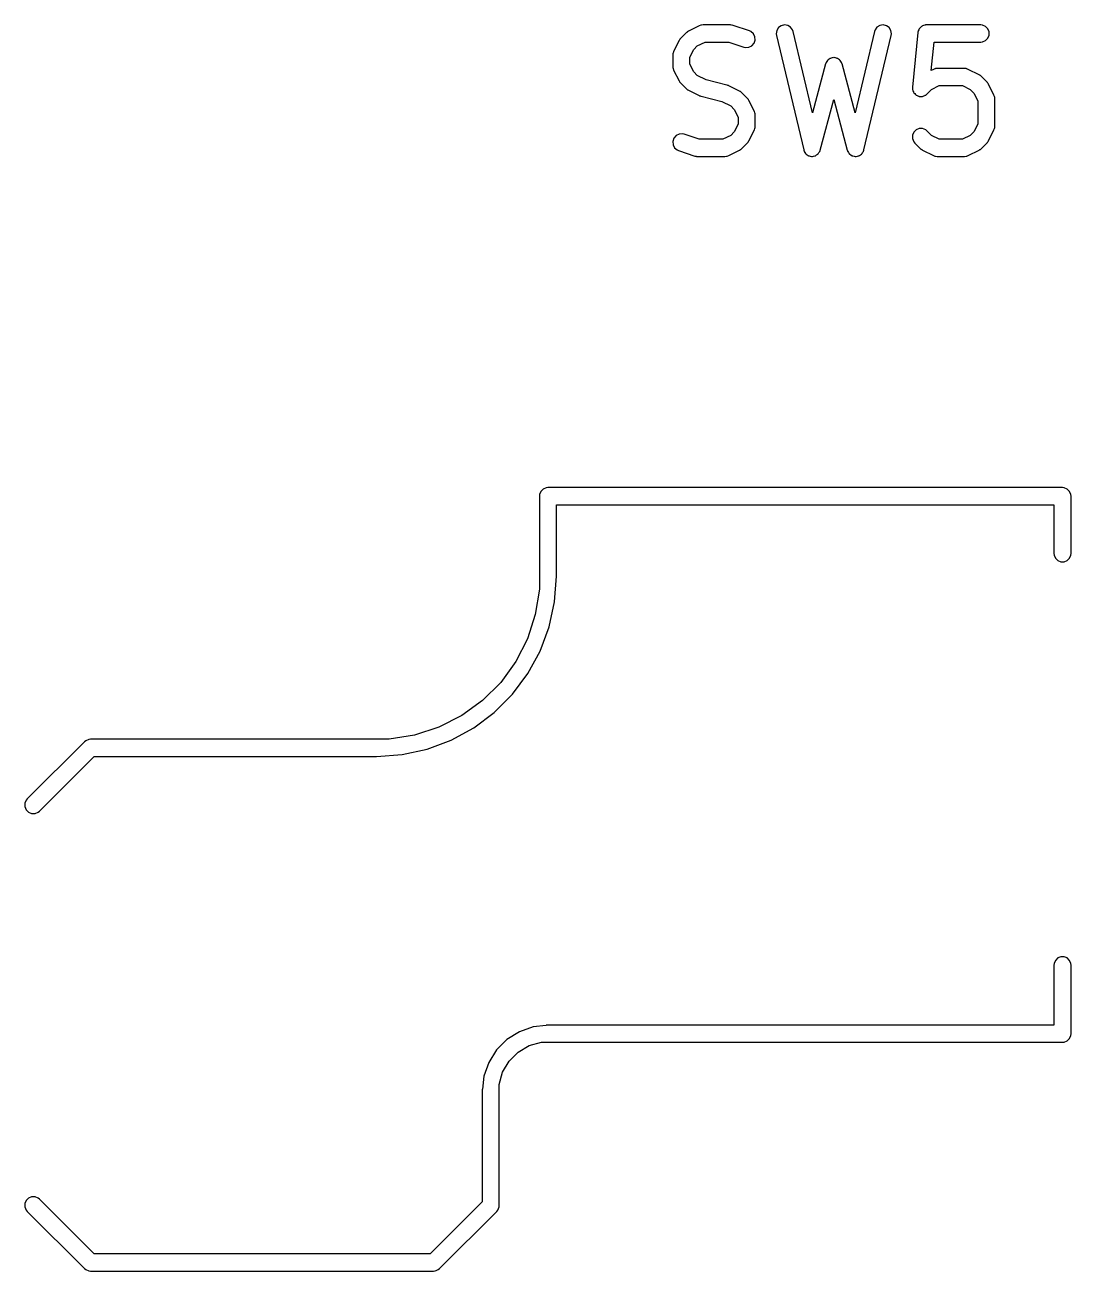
# Model space of a CAD drawing. Extents: x -250.2 to -163.2, y -135.8 to -75.4.
# Drawn here: x -250.24 to -241.09, y -135.78 to -124.88 of the extents above; entities that cross this region are included whole.
import ezdxf

# ---------------------------------------------------------------- set-up
doc = ezdxf.new("R2010")
doc.units = 0
doc.layers.add('BLACK', color=7, linetype='CONTINUOUS')

msp = doc.modelspace()

# ---------------------------------------------------------------- linework, layer by layer
at = {"layer": 'BLACK', "linetype": 'CONTINUOUS'}
for p, q in [((-244.461127, -124.949405), (-244.508746, -124.997024)), ((-244.455377, -124.944686), (-244.461127, -124.949405)), ((-244.454078, -124.943188), (-244.455377, -124.944686)), ((-244.451818, -124.941766), (-244.454078, -124.943188)), ((-244.449762, -124.940078), (-244.451818, -124.941766)), ((-244.447934, -124.93932), (-244.449762, -124.940078)), ((-244.441635, -124.935356), (-244.447934, -124.93932)), ((-244.346397, -124.887737), (-244.441635, -124.935356)), ((-244.332665, -124.882482), (-244.346397, -124.887737)), ((-244.329977, -124.882291), (-244.332665, -124.882482)), ((-244.327488, -124.88126), (-244.329977, -124.882291)), ((-244.312856, -124.879819), (-244.327488, -124.88126)), ((-244.074761, -124.879819), (-244.312856, -124.879819)), ((-244.067354, -124.880548), (-244.074761, -124.879819)), ((-244.06538, -124.880408), (-244.067354, -124.880548)), ((-244.062782, -124.880998), (-244.06538, -124.880408)), ((-244.060129, -124.88126), (-244.062782, -124.880998)), ((-244.058298, -124.882018), (-244.060129, -124.88126)), ((-244.051043, -124.883668), (-244.058298, -124.882018)), ((-243.908187, -124.931287), (-244.051043, -124.883668)), ((-243.894761, -124.937281), (-243.908187, -124.931287)), ((-243.872654, -124.956455), (-243.894761, -124.937281)), ((-243.859568, -124.982628), (-243.872654, -124.956455)), ((-243.668885, -124.928728), (-243.673518, -124.957623)), ((-243.673518, -124.957623), (-243.67153, -124.97219)), ((-243.653549, -124.903806), (-243.668885, -124.928728)), ((-243.629842, -124.886649), (-243.653549, -124.903806)), ((-243.601374, -124.879871), (-243.629842, -124.886649)), ((-243.572479, -124.884504), (-243.601374, -124.879871)), ((-243.547557, -124.89984), (-243.572479, -124.884504)), ((-243.5304, -124.923547), (-243.547557, -124.89984)), ((-243.52561, -124.937447), (-243.5304, -124.923547)), ((-243.356358, -125.648303), (-243.52561, -124.937447)), ((-242.814388, -124.937447), (-242.983639, -125.648303)), ((-242.809598, -124.923547), (-242.814388, -124.937447)), ((-242.792441, -124.89984), (-242.809598, -124.923547)), ((-242.767519, -124.884504), (-242.792441, -124.89984)), ((-242.738624, -124.879871), (-242.767519, -124.884504)), ((-242.710156, -124.886649), (-242.738624, -124.879871)), ((-242.686449, -124.903806), (-242.710156, -124.886649)), ((-242.671113, -124.928728), (-242.686449, -124.903806)), ((-242.66648, -124.957623), (-242.671113, -124.928728)), ((-242.668468, -124.972191), (-242.66648, -124.957623)), ((-242.435103, -124.947356), (-242.482722, -125.423546)), ((-242.434034, -124.942023), (-242.435103, -124.947356)), ((-242.43332, -124.938464), (-242.434034, -124.940187)), ((-242.434034, -124.940187), (-242.434034, -124.942023)), ((-242.432213, -124.93294), (-242.43332, -124.938464)), ((-242.42703, -124.92328), (-242.432213, -124.93294)), ((-242.422835, -124.913151), (-242.42703, -124.92328)), ((-242.420163, -124.910479), (-242.422835, -124.913151)), ((-242.418379, -124.907153), (-242.420163, -124.910479)), ((-242.409896, -124.900212), (-242.418379, -124.907153)), ((-242.402143, -124.892459), (-242.409896, -124.900212)), ((-242.398654, -124.891013), (-242.402143, -124.892459)), ((-242.395731, -124.888622), (-242.398654, -124.891013)), ((-242.385233, -124.885454), (-242.395731, -124.888622)), ((-242.375107, -124.88126), (-242.385233, -124.885454)), ((-242.369501, -124.880707), (-242.375107, -124.88126)), ((-242.367715, -124.880169), (-242.369501, -124.880707)), ((-242.365886, -124.880351), (-242.367715, -124.880169)), ((-242.360475, -124.879819), (-242.365886, -124.880351)), ((-241.884285, -124.879819), (-242.360475, -124.879819)), ((-241.869653, -124.88126), (-241.884285, -124.879819)), ((-241.842617, -124.892459), (-241.869653, -124.88126)), ((-241.821925, -124.913151), (-241.842617, -124.892459)), ((-241.810726, -124.940187), (-241.821925, -124.913151)), ((-241.810726, -124.969451), (-241.810726, -124.940187)), ((-244.522795, -125.016516), (-244.570414, -125.111754)), ((-244.51883, -125.010216), (-244.522795, -125.016516)), ((-244.518073, -125.008389), (-244.51883, -125.010216)), ((-244.516384, -125.006332), (-244.518073, -125.008389)), ((-244.514963, -125.004073), (-244.516384, -125.006332)), ((-244.513464, -125.002773), (-244.514963, -125.004073)), ((-244.508746, -124.997024), (-244.513464, -125.002773)), ((-244.394074, -125.094484), (-244.363667, -125.064077)), ((-244.363667, -125.064077), (-244.295151, -125.029819)), ((-244.295151, -125.029819), (-244.086931, -125.029819)), ((-244.086931, -125.029819), (-243.955621, -125.073589)), ((-243.955621, -125.073589), (-243.941284, -125.076849)), ((-243.941284, -125.076849), (-243.912094, -125.074774)), ((-243.912094, -125.074774), (-243.885921, -125.061688)), ((-243.885921, -125.061688), (-243.866747, -125.039581)), ((-243.866747, -125.039581), (-243.857493, -125.011818)), ((-243.857493, -125.011818), (-243.859568, -124.982628)), ((-243.67153, -124.97219), (-243.433435, -125.972191)), ((-242.906563, -125.972191), (-242.668468, -124.972191)), ((-242.317419, -125.278009), (-242.292601, -125.029819)), ((-242.292601, -125.029819), (-241.884285, -125.029819)), ((-241.884285, -125.029819), (-241.869653, -125.028378)), ((-241.869653, -125.028378), (-241.842617, -125.017179)), ((-241.842617, -125.017179), (-241.821925, -124.996487)), ((-241.821925, -124.996487), (-241.810726, -124.969451)), ((-244.576891, -125.130663), (-244.578332, -125.145295)), ((-244.578332, -125.145295), (-244.578332, -125.240533)), ((-244.57586, -125.128174), (-244.576891, -125.130663)), ((-244.575669, -125.125485), (-244.57586, -125.128174)), ((-244.570414, -125.111754), (-244.575669, -125.125485)), ((-244.428332, -125.163), (-244.394074, -125.094484)), ((-244.428332, -125.222828), (-244.428332, -125.163)), ((-243.219517, -125.184204), (-243.222469, -125.188061)), ((-243.210952, -125.179245), (-243.219517, -125.184204)), ((-243.20309, -125.173227), (-243.210952, -125.179245)), ((-243.198393, -125.171974), (-243.20309, -125.173227)), ((-243.194192, -125.169542), (-243.198393, -125.171974)), ((-243.184385, -125.168239), (-243.194192, -125.169542)), ((-243.174815, -125.165687), (-243.184385, -125.168239)), ((-243.169996, -125.166327), (-243.174815, -125.165687)), ((-243.165184, -125.165688), (-243.169996, -125.166327)), ((-243.155623, -125.168237), (-243.165184, -125.165688)), ((-243.145806, -125.169542), (-243.155623, -125.168237)), ((-243.1416, -125.171976), (-243.145806, -125.169542)), ((-243.136908, -125.173228), (-243.1416, -125.171976)), ((-243.129048, -125.179243), (-243.136908, -125.173228)), ((-243.120481, -125.184204), (-243.129048, -125.179243)), ((-243.117527, -125.188062), (-243.120481, -125.184204)), ((-244.578332, -125.240533), (-244.576891, -125.255165)), ((-244.576891, -125.255165), (-244.57586, -125.257653)), ((-244.57586, -125.257653), (-244.575669, -125.260343)), ((-244.575669, -125.260343), (-244.570414, -125.274074)), ((-244.570414, -125.274074), (-244.522795, -125.369312)), ((-244.394074, -125.291344), (-244.428332, -125.222828)), ((-244.363667, -125.321751), (-244.394074, -125.291344)), ((-243.242467, -125.221208), (-243.356358, -125.648303)), ((-243.241181, -125.21778), (-243.242467, -125.221208)), ((-243.24099, -125.216339), (-243.241181, -125.21778)), ((-243.239998, -125.214626), (-243.24099, -125.216339)), ((-243.237304, -125.207442), (-243.239998, -125.214626)), ((-243.231289, -125.199583), (-243.237304, -125.207442)), ((-243.226328, -125.191015), (-243.231289, -125.199583)), ((-243.222469, -125.188061), (-243.226328, -125.191015)), ((-243.11367, -125.191015), (-243.117527, -125.188062)), ((-243.108711, -125.19958), (-243.11367, -125.191015)), ((-243.102694, -125.207441), (-243.108711, -125.19958)), ((-243.099997, -125.21463), (-243.102694, -125.207441)), ((-243.099008, -125.21634), (-243.099997, -125.21463)), ((-243.098816, -125.217779), (-243.099008, -125.21634)), ((-243.097531, -125.221208), (-243.098816, -125.217779)), ((-242.983639, -125.648303), (-243.097531, -125.221208)), ((-242.298778, -125.268689), (-242.317419, -125.278009)), ((-242.285046, -125.263434), (-242.298778, -125.268689)), ((-242.282358, -125.263243), (-242.285046, -125.263434)), ((-242.279869, -125.262212), (-242.282358, -125.263243)), ((-242.265237, -125.260771), (-242.279869, -125.262212)), ((-242.027142, -125.260771), (-242.265237, -125.260771)), ((-242.01251, -125.262212), (-242.027142, -125.260771)), ((-242.010021, -125.263242), (-242.01251, -125.262212)), ((-242.007332, -125.263434), (-242.010021, -125.263242)), ((-241.993601, -125.268689), (-242.007332, -125.263434)), ((-241.898363, -125.316308), (-241.993601, -125.268689)), ((-244.522795, -125.369312), (-244.51883, -125.375611)), ((-244.51883, -125.375611), (-244.518073, -125.377439)), ((-244.518073, -125.377439), (-244.516384, -125.379495)), ((-244.516384, -125.379495), (-244.514963, -125.381755)), ((-244.514963, -125.381755), (-244.513464, -125.383054)), ((-244.513464, -125.383054), (-244.508746, -125.388804)), ((-244.508746, -125.388804), (-244.461127, -125.436423)), ((-244.28668, -125.360244), (-244.363667, -125.321751)), ((-244.10419, -125.405867), (-244.28668, -125.360244)), ((-241.892063, -125.320272), (-241.898363, -125.316308)), ((-241.890236, -125.32103), (-241.892063, -125.320272)), ((-241.888179, -125.322718), (-241.890236, -125.32103)), ((-241.88592, -125.32414), (-241.888179, -125.322718)), ((-241.88462, -125.325638), (-241.88592, -125.32414)), ((-241.878871, -125.330357), (-241.88462, -125.325638)), ((-241.831252, -125.377976), (-241.878871, -125.330357)), ((-241.826533, -125.383725), (-241.831252, -125.377976)), ((-241.825035, -125.385025), (-241.826533, -125.383725)), ((-241.823613, -125.387284), (-241.825035, -125.385025)), ((-241.821925, -125.389341), (-241.823613, -125.387284)), ((-241.821167, -125.391168), (-241.821925, -125.389341)), ((-241.817203, -125.397468), (-241.821167, -125.391168)), ((-241.769584, -125.492706), (-241.817203, -125.397468)), ((-244.461127, -125.436423), (-244.455377, -125.441141)), ((-244.455377, -125.441141), (-244.454078, -125.44264)), ((-244.454078, -125.44264), (-244.451818, -125.444061)), ((-244.451818, -125.444061), (-244.449762, -125.44575)), ((-244.449762, -125.44575), (-244.447934, -125.446507)), ((-244.447934, -125.446507), (-244.441635, -125.450472)), ((-244.441635, -125.450472), (-244.346397, -125.498091)), ((-244.346397, -125.498091), (-244.345327, -125.4985)), ((-244.345327, -125.4985), (-244.344892, -125.498823)), ((-244.344892, -125.498823), (-244.338746, -125.501018)), ((-244.338746, -125.501018), (-244.332665, -125.503346)), ((-244.332665, -125.503346), (-244.332125, -125.503384)), ((-244.332125, -125.503384), (-244.331046, -125.50377)), ((-244.331046, -125.50377), (-244.148556, -125.549392)), ((-244.10311, -125.406252), (-244.10419, -125.405867)), ((-244.10257, -125.406291), (-244.10311, -125.406252)), ((-244.09648, -125.408621), (-244.10257, -125.406291)), ((-244.090344, -125.410814), (-244.09648, -125.408621)), ((-244.089908, -125.411136), (-244.090344, -125.410814)), ((-244.088839, -125.411546), (-244.089908, -125.411136)), ((-243.993601, -125.459165), (-244.088839, -125.411546)), ((-243.987301, -125.463129), (-243.993601, -125.459165)), ((-243.985474, -125.463887), (-243.987301, -125.463129)), ((-243.983417, -125.465575), (-243.985474, -125.463887)), ((-243.981158, -125.466997), (-243.983417, -125.465575)), ((-243.979858, -125.468495), (-243.981158, -125.466997)), ((-243.974109, -125.473214), (-243.979858, -125.468495)), ((-243.92649, -125.520833), (-243.974109, -125.473214)), ((-242.482722, -125.423546), (-242.482744, -125.438249)), ((-242.482744, -125.438249), (-242.481653, -125.441864)), ((-242.481653, -125.441864), (-242.481653, -125.44564)), ((-242.481653, -125.44564), (-242.477459, -125.455764)), ((-242.477459, -125.455764), (-242.474291, -125.466265)), ((-242.474291, -125.466265), (-242.471898, -125.469189)), ((-242.471898, -125.469189), (-242.470454, -125.472676)), ((-242.470454, -125.472676), (-242.462705, -125.480424)), ((-242.462705, -125.480424), (-242.45576, -125.488913)), ((-242.45576, -125.488913), (-242.452431, -125.490698)), ((-242.452431, -125.490698), (-242.449761, -125.493369)), ((-242.449761, -125.493369), (-242.439636, -125.497562)), ((-242.439636, -125.497562), (-242.429973, -125.502747)), ((-242.429973, -125.502747), (-242.426213, -125.503122)), ((-242.426213, -125.503122), (-242.422725, -125.504568)), ((-242.422725, -125.504568), (-242.411764, -125.504568)), ((-242.411764, -125.504568), (-242.400854, -125.505659)), ((-242.400854, -125.505659), (-242.397238, -125.504568)), ((-242.397238, -125.504568), (-242.393462, -125.504568)), ((-242.393462, -125.504568), (-242.383335, -125.500373)), ((-242.383335, -125.500373), (-242.372838, -125.497206)), ((-242.372838, -125.497206), (-242.369914, -125.494814)), ((-242.369914, -125.494814), (-242.366426, -125.493369)), ((-242.366426, -125.493369), (-242.355061, -125.484042)), ((-242.355061, -125.484042), (-242.316048, -125.445029)), ((-242.316048, -125.445029), (-242.247532, -125.410771)), ((-242.247532, -125.410771), (-242.044847, -125.410771)), ((-242.044847, -125.410771), (-241.976331, -125.445029)), ((-241.976331, -125.445029), (-241.945924, -125.475436)), ((-241.945924, -125.475436), (-241.911666, -125.543952)), ((-241.764329, -125.506438), (-241.769584, -125.492706)), ((-241.764138, -125.509125), (-241.764329, -125.506438)), ((-241.763107, -125.511615), (-241.764138, -125.509125)), ((-241.761666, -125.526247), (-241.763107, -125.511615)), ((-244.148556, -125.549392), (-244.071569, -125.587886)), ((-244.071569, -125.587886), (-244.041162, -125.618293)), ((-244.041162, -125.618293), (-244.006904, -125.686809)), ((-243.921771, -125.526582), (-243.92649, -125.520833)), ((-243.920273, -125.527882), (-243.921771, -125.526582)), ((-243.918851, -125.530141), (-243.920273, -125.527882)), ((-243.917163, -125.532198), (-243.918851, -125.530141)), ((-243.916405, -125.534025), (-243.917163, -125.532198)), ((-243.912441, -125.540325), (-243.916405, -125.534025)), ((-243.864822, -125.635563), (-243.912441, -125.540325)), ((-243.288007, -125.974144), (-243.169998, -125.531613)), ((-243.169998, -125.531613), (-243.051991, -125.974144)), ((-241.911666, -125.543952), (-241.911666, -125.746637)), ((-241.761666, -125.764342), (-241.761666, -125.526247)), ((-244.006904, -125.686809), (-244.006904, -125.746637)), ((-243.859567, -125.649295), (-243.864822, -125.635563)), ((-243.859376, -125.651982), (-243.859567, -125.649295)), ((-243.858345, -125.654472), (-243.859376, -125.651982)), ((-243.856904, -125.669104), (-243.858345, -125.654472)), ((-243.856904, -125.764342), (-243.856904, -125.669104)), ((-244.523141, -125.834864), (-244.549315, -125.84795)), ((-244.493951, -125.832789), (-244.523141, -125.834864)), ((-244.479614, -125.836049), (-244.493951, -125.832789)), ((-244.348305, -125.879819), (-244.479614, -125.836049)), ((-244.041162, -125.815153), (-244.071569, -125.845561)), ((-244.006904, -125.746637), (-244.041162, -125.815153)), ((-243.912441, -125.893121), (-243.864822, -125.797883)), ((-243.864822, -125.797883), (-243.859567, -125.784151)), ((-243.859567, -125.784151), (-243.859376, -125.781463)), ((-243.859376, -125.781463), (-243.858345, -125.778974)), ((-243.858345, -125.778974), (-243.856904, -125.764342)), ((-242.470454, -125.817912), (-242.481653, -125.844948)), ((-242.449761, -125.797219), (-242.470454, -125.817912)), ((-242.422725, -125.786021), (-242.449761, -125.797219)), ((-242.393462, -125.786021), (-242.422725, -125.786021)), ((-242.366426, -125.79722), (-242.393462, -125.786021)), ((-242.35506, -125.806548), (-242.366426, -125.79722)), ((-242.316047, -125.845561), (-242.35506, -125.806548)), ((-241.945924, -125.815153), (-241.976331, -125.845561)), ((-241.911666, -125.746637), (-241.945924, -125.815153)), ((-241.817203, -125.893121), (-241.769584, -125.797883)), ((-241.769584, -125.797883), (-241.764329, -125.784151)), ((-241.764329, -125.784151), (-241.764138, -125.781463)), ((-241.764138, -125.781463), (-241.763107, -125.778974)), ((-241.763107, -125.778974), (-241.761666, -125.764342)), ((-244.568489, -125.870058), (-244.577743, -125.89782)), ((-244.577743, -125.89782), (-244.575668, -125.92701)), ((-244.575668, -125.92701), (-244.562581, -125.953183)), ((-244.549315, -125.84795), (-244.568489, -125.870058)), ((-244.140085, -125.879819), (-244.348305, -125.879819)), ((-244.071569, -125.845561), (-244.140085, -125.879819)), ((-243.974108, -125.960232), (-243.926489, -125.912612)), ((-243.926489, -125.912612), (-243.921771, -125.906863)), ((-243.921771, -125.906863), (-243.920273, -125.905564)), ((-243.920273, -125.905564), (-243.918851, -125.903305)), ((-243.918851, -125.903305), (-243.917162, -125.901247)), ((-243.917162, -125.901247), (-243.916404, -125.899417)), ((-243.916404, -125.899417), (-243.912441, -125.893121)), ((-242.481653, -125.844948), (-242.481653, -125.874211)), ((-242.481653, -125.874211), (-242.470455, -125.901247)), ((-242.470455, -125.901247), (-242.461127, -125.912613)), ((-242.461127, -125.912613), (-242.413509, -125.960232)), ((-242.247532, -125.879819), (-242.316047, -125.845561)), ((-242.044847, -125.879819), (-242.247532, -125.879819)), ((-241.976331, -125.845561), (-242.044847, -125.879819)), ((-241.87887, -125.960232), (-241.831251, -125.912612)), ((-241.831251, -125.912612), (-241.826533, -125.906863)), ((-241.826533, -125.906863), (-241.825035, -125.905564)), ((-241.825035, -125.905564), (-241.823613, -125.903305)), ((-241.823613, -125.903305), (-241.821924, -125.901247)), ((-241.821924, -125.901247), (-241.821166, -125.899417)), ((-241.821166, -125.899417), (-241.817203, -125.893121)), ((-244.562581, -125.953183), (-244.540474, -125.972357)), ((-244.540474, -125.972357), (-244.527049, -125.978351)), ((-244.527049, -125.978351), (-244.384192, -126.02597)), ((-244.384192, -126.02597), (-244.376938, -126.027619)), ((-244.376938, -126.027619), (-244.375107, -126.028378)), ((-244.375107, -126.028378), (-244.372452, -126.028639)), ((-244.372452, -126.028639), (-244.369855, -126.02923)), ((-244.369855, -126.02923), (-244.36788, -126.029089)), ((-244.36788, -126.029089), (-244.360475, -126.029819)), ((-244.360475, -126.029819), (-244.12238, -126.029819)), ((-244.12238, -126.029819), (-244.107748, -126.028378)), ((-244.107748, -126.028378), (-244.105259, -126.027347)), ((-244.105259, -126.027347), (-244.10257, -126.027156)), ((-244.10257, -126.027156), (-244.088839, -126.021901)), ((-244.088839, -126.021901), (-243.993601, -125.974282)), ((-243.993601, -125.974282), (-243.987301, -125.970317)), ((-243.987301, -125.970317), (-243.985474, -125.96956)), ((-243.985474, -125.96956), (-243.983417, -125.967872)), ((-243.983417, -125.967872), (-243.981158, -125.96645)), ((-243.981158, -125.96645), (-243.979857, -125.96495)), ((-243.979857, -125.96495), (-243.974108, -125.960232)), ((-243.433435, -125.972191), (-243.431705, -125.977209)), ((-243.431705, -125.977209), (-243.431466, -125.979013)), ((-243.431466, -125.979013), (-243.430522, -125.980642)), ((-243.430522, -125.980642), (-243.428645, -125.986091)), ((-243.428645, -125.986091), (-243.422259, -125.994914)), ((-243.422259, -125.994914), (-243.416804, -126.004337)), ((-243.416804, -126.004337), (-243.413746, -126.006677)), ((-243.413746, -126.006677), (-243.411488, -126.009798)), ((-243.411488, -126.009798), (-243.402216, -126.015503)), ((-243.402216, -126.015503), (-243.393566, -126.022125)), ((-243.393566, -126.022125), (-243.389842, -126.023118)), ((-243.389842, -126.023118), (-243.386566, -126.025134)), ((-243.386566, -126.025134), (-243.375822, -126.026856)), ((-243.375822, -126.026856), (-243.365291, -126.029665)), ((-243.365291, -126.029665), (-243.361472, -126.029157)), ((-243.361472, -126.029157), (-243.357671, -126.029767)), ((-243.357671, -126.029767), (-243.347075, -126.027244)), ((-243.347075, -126.027244), (-243.336282, -126.02581)), ((-243.336282, -126.02581), (-243.33295, -126.023881)), ((-243.33295, -126.023881), (-243.329203, -126.022989)), ((-243.329203, -126.022989), (-243.320378, -126.016602)), ((-243.320378, -126.016602), (-243.310957, -126.011148)), ((-243.310957, -126.011148), (-243.308616, -126.00809)), ((-243.308616, -126.00809), (-243.305496, -126.005832)), ((-243.305496, -126.005832), (-243.29979, -125.996559)), ((-243.29979, -125.996559), (-243.29317, -125.987911)), ((-243.29317, -125.987911), (-243.291144, -125.982509)), ((-243.291144, -125.982509), (-243.29016, -125.98091)), ((-243.29016, -125.98091), (-243.289872, -125.979119)), ((-243.289872, -125.979119), (-243.288007, -125.974144)), ((-243.051991, -125.974144), (-243.050125, -125.979118)), ((-243.050125, -125.979118), (-243.049838, -125.98091)), ((-243.049838, -125.98091), (-243.048853, -125.98251)), ((-243.048853, -125.98251), (-243.046828, -125.98791)), ((-243.046828, -125.98791), (-243.040209, -125.996556)), ((-243.040209, -125.996556), (-243.034502, -126.005832)), ((-243.034502, -126.005832), (-243.031381, -126.00809)), ((-243.031381, -126.00809), (-243.029041, -126.011148)), ((-243.029041, -126.011148), (-243.019619, -126.016602)), ((-243.019619, -126.016602), (-243.010795, -126.022989)), ((-243.010795, -126.022989), (-243.007047, -126.023881)), ((-243.007047, -126.023881), (-243.003716, -126.02581)), ((-243.003716, -126.02581), (-242.992925, -126.027243)), ((-242.992925, -126.027243), (-242.982327, -126.029767)), ((-242.982327, -126.029767), (-242.978523, -126.029157)), ((-242.978523, -126.029157), (-242.974708, -126.029664)), ((-242.974708, -126.029664), (-242.964186, -126.026858)), ((-242.964186, -126.026858), (-242.953432, -126.025134)), ((-242.953432, -126.025134), (-242.950152, -126.023116)), ((-242.950152, -126.023116), (-242.946432, -126.022124)), ((-242.946432, -126.022124), (-242.937785, -126.015505)), ((-242.937785, -126.015505), (-242.92851, -126.009798)), ((-242.92851, -126.009798), (-242.926251, -126.006677)), ((-242.926251, -126.006677), (-242.923194, -126.004337)), ((-242.923194, -126.004337), (-242.917739, -125.994915)), ((-242.917739, -125.994915), (-242.911353, -125.986091)), ((-242.911353, -125.986091), (-242.909474, -125.98064)), ((-242.909474, -125.98064), (-242.908532, -125.979012)), ((-242.908532, -125.979012), (-242.908292, -125.97721)), ((-242.908292, -125.97721), (-242.906563, -125.972191)), ((-242.413509, -125.960232), (-242.407759, -125.96495)), ((-242.407759, -125.96495), (-242.406459, -125.96645)), ((-242.406459, -125.96645), (-242.404199, -125.967872)), ((-242.404199, -125.967872), (-242.402143, -125.96956)), ((-242.402143, -125.96956), (-242.400315, -125.970317)), ((-242.400315, -125.970317), (-242.394016, -125.974282)), ((-242.394016, -125.974282), (-242.298778, -126.021901)), ((-242.298778, -126.021901), (-242.285046, -126.027156)), ((-242.285046, -126.027156), (-242.282358, -126.027346)), ((-242.282358, -126.027346), (-242.279869, -126.028378)), ((-242.279869, -126.028378), (-242.265237, -126.029819)), ((-242.265237, -126.029819), (-242.027142, -126.029819)), ((-242.027142, -126.029819), (-242.01251, -126.028378)), ((-242.01251, -126.028378), (-242.010021, -126.027347)), ((-242.010021, -126.027347), (-242.007332, -126.027156)), ((-242.007332, -126.027156), (-241.993601, -126.021901)), ((-241.993601, -126.021901), (-241.898363, -125.974282)), ((-241.898363, -125.974282), (-241.892063, -125.970317)), ((-241.892063, -125.970317), (-241.890236, -125.96956)), ((-241.890236, -125.96956), (-241.888179, -125.967872)), ((-241.888179, -125.967872), (-241.88592, -125.96645)), ((-241.88592, -125.96645), (-241.884619, -125.96495)), ((-241.884619, -125.96495), (-241.87887, -125.960232)), ((-245.743559, -128.985368), (-245.745, -129)), ((-245.73236, -128.958332), (-245.743559, -128.985368)), ((-245.711668, -128.93764), (-245.73236, -128.958332)), ((-245.684632, -128.926441), (-245.711668, -128.93764)), ((-245.67, -128.925), (-245.684632, -128.926441)), ((-241.17, -128.925), (-245.67, -128.925)), ((-241.155368, -128.926441), (-241.17, -128.925)), ((-241.128332, -128.93764), (-241.155368, -128.926441)), ((-241.10764, -128.958332), (-241.128332, -128.93764)), ((-241.096441, -128.985368), (-241.10764, -128.958332)), ((-241.095, -129), (-241.096441, -128.985368)), ((-245.745, -129), (-245.745, -129.7)), ((-245.595, -129.7), (-245.595, -129.075)), ((-245.595, -129.075), (-241.245, -129.075)), ((-241.245, -129.075), (-241.245, -129.5)), ((-241.095, -129.5), (-241.095, -129)), ((-241.245, -129.5), (-241.243559, -129.514632)), ((-241.243559, -129.514632), (-241.23236, -129.541668)), ((-241.23236, -129.541668), (-241.211668, -129.56236)), ((-241.128332, -129.56236), (-241.10764, -129.541668)), ((-241.10764, -129.541668), (-241.096441, -129.514632)), ((-241.096441, -129.514632), (-241.095, -129.5)), ((-241.211668, -129.56236), (-241.184632, -129.573559)), ((-241.184632, -129.573559), (-241.155368, -129.573559)), ((-241.155368, -129.573559), (-241.128332, -129.56236)), ((-245.745, -129.7), (-245.745, -129.81215)), ((-245.611031, -129.924146), (-245.595, -129.7)), ((-245.745, -129.81215), (-245.780089, -130.033688)), ((-245.658799, -130.143729), (-245.611031, -129.924146)), ((-245.780089, -130.033688), (-245.849401, -130.24701)), ((-245.73733, -130.354279), (-245.658799, -130.143729)), ((-245.849401, -130.24701), (-245.951231, -130.446863)), ((-245.845026, -130.551509), (-245.73733, -130.354279)), ((-245.951231, -130.446863), (-246.083071, -130.628325)), ((-246.083071, -130.628325), (-246.241675, -130.786929)), ((-245.979694, -130.731406), (-245.845026, -130.551509)), ((-246.138594, -130.890306), (-245.979694, -130.731406)), ((-246.241675, -130.786929), (-246.423137, -130.918769)), ((-246.423137, -130.918769), (-246.62299, -131.020599)), ((-246.318491, -131.024974), (-246.138594, -130.890306)), ((-246.62299, -131.020599), (-246.836312, -131.089911)), ((-246.515721, -131.13267), (-246.318491, -131.024974)), ((-249.723033, -131.146967), (-250.223033, -131.646967)), ((-249.711668, -131.13764), (-249.723033, -131.146967)), ((-249.684632, -131.126441), (-249.711668, -131.13764)), ((-249.67, -131.125), (-249.684632, -131.126441)), ((-247.17, -131.125), (-249.67, -131.125)), ((-247.05785, -131.125), (-247.17, -131.125)), ((-246.836312, -131.089911), (-247.05785, -131.125)), ((-246.726271, -131.211201), (-246.515721, -131.13267)), ((-250.116967, -131.753033), (-249.638934, -131.275)), ((-249.638934, -131.275), (-247.17, -131.275)), ((-247.17, -131.275), (-246.945854, -131.258969)), ((-246.945854, -131.258969), (-246.726271, -131.211201)), ((-250.232361, -131.658332), (-250.243559, -131.685369)), ((-250.243559, -131.685369), (-250.243559, -131.714632)), ((-250.243559, -131.714632), (-250.232361, -131.741668)), ((-250.223033, -131.646967), (-250.232361, -131.658332)), ((-250.232361, -131.741668), (-250.211668, -131.762361)), ((-250.211668, -131.762361), (-250.184632, -131.773559)), ((-250.184632, -131.773559), (-250.155369, -131.773559)), ((-250.155369, -131.773559), (-250.128332, -131.762361)), ((-250.128332, -131.762361), (-250.116967, -131.753033)), ((-241.184632, -133.026441), (-241.211668, -133.03764)), ((-241.155368, -133.026441), (-241.184632, -133.026441)), ((-241.128332, -133.03764), (-241.155368, -133.026441)), ((-241.243559, -133.085368), (-241.245, -133.1)), ((-241.245, -133.1), (-241.245, -133.625)), ((-241.23236, -133.058332), (-241.243559, -133.085368)), ((-241.211668, -133.03764), (-241.23236, -133.058332)), ((-241.10764, -133.058332), (-241.128332, -133.03764)), ((-241.096441, -133.085368), (-241.10764, -133.058332)), ((-241.095, -133.1), (-241.096441, -133.085368)), ((-241.095, -133.7), (-241.095, -133.1)), ((-245.919483, -133.681943), (-246.028507, -133.750447)), ((-245.79795, -133.639416), (-245.919483, -133.681943)), ((-245.68532, -133.626726), (-245.79795, -133.639416)), ((-245.684632, -133.626441), (-245.68532, -133.626726)), ((-245.67, -133.625), (-245.684632, -133.626441)), ((-241.245, -133.625), (-245.67, -133.625)), ((-246.028507, -133.750447), (-246.119553, -133.841493)), ((-245.834044, -133.803963), (-245.725952, -133.775)), ((-245.725952, -133.775), (-245.67, -133.775)), ((-245.67, -133.775), (-241.17, -133.775)), ((-241.17, -133.775), (-241.155368, -133.773559)), ((-241.155368, -133.773559), (-241.128332, -133.76236)), ((-241.128332, -133.76236), (-241.10764, -133.741668)), ((-241.10764, -133.741668), (-241.096441, -133.714632)), ((-241.096441, -133.714632), (-241.095, -133.7)), ((-246.119553, -133.841493), (-246.188057, -133.950517)), ((-246.010084, -133.939044), (-245.930956, -133.859916)), ((-245.930956, -133.859916), (-245.834044, -133.803963)), ((-246.188057, -133.950517), (-246.230584, -134.07205)), ((-246.066037, -134.035956), (-246.010084, -133.939044)), ((-246.230584, -134.07205), (-246.243273, -134.184679)), ((-246.095, -134.144048), (-246.066037, -134.035956)), ((-246.243559, -134.185368), (-246.245, -134.2)), ((-246.245, -134.2), (-246.245, -135.168934)), ((-246.243273, -134.184679), (-246.243559, -134.185368)), ((-246.095, -134.2), (-246.095, -134.144048)), ((-246.095, -135.2), (-246.095, -134.2)), ((-250.232361, -135.158332), (-250.243559, -135.185368)), ((-250.243559, -135.185368), (-250.243559, -135.214631)), ((-250.211668, -135.137639), (-250.232361, -135.158332)), ((-250.184632, -135.126441), (-250.211668, -135.137639)), ((-250.155369, -135.126441), (-250.184632, -135.126441)), ((-250.128332, -135.137639), (-250.155369, -135.126441)), ((-250.116967, -135.146967), (-250.128332, -135.137639)), ((-249.638934, -135.625), (-250.116967, -135.146967)), ((-246.245, -135.168934), (-246.701066, -135.625)), ((-246.096441, -135.214631), (-246.095, -135.2)), ((-250.243559, -135.214631), (-250.232361, -135.241668)), ((-250.232361, -135.241668), (-250.223033, -135.253033)), ((-250.223033, -135.253033), (-249.723033, -135.753033)), ((-246.616967, -135.753033), (-246.116967, -135.253033)), ((-246.116967, -135.253033), (-246.10764, -135.241668)), ((-246.10764, -135.241668), (-246.096441, -135.214631)), ((-246.701066, -135.625), (-249.638934, -135.625)), ((-249.723033, -135.753033), (-249.711668, -135.76236)), ((-246.628332, -135.762361), (-246.616967, -135.753033)), ((-249.711668, -135.76236), (-249.684632, -135.773559)), ((-249.684632, -135.773559), (-249.67, -135.775)), ((-249.67, -135.775), (-246.67, -135.775)), ((-246.67, -135.775), (-246.655368, -135.773559)), ((-246.655368, -135.773559), (-246.647449, -135.770279)), ((-246.647449, -135.770279), (-246.628332, -135.762361))]:
    msp.add_line(p, q, dxfattribs=at)

doc.saveas('drawing.dxf')
